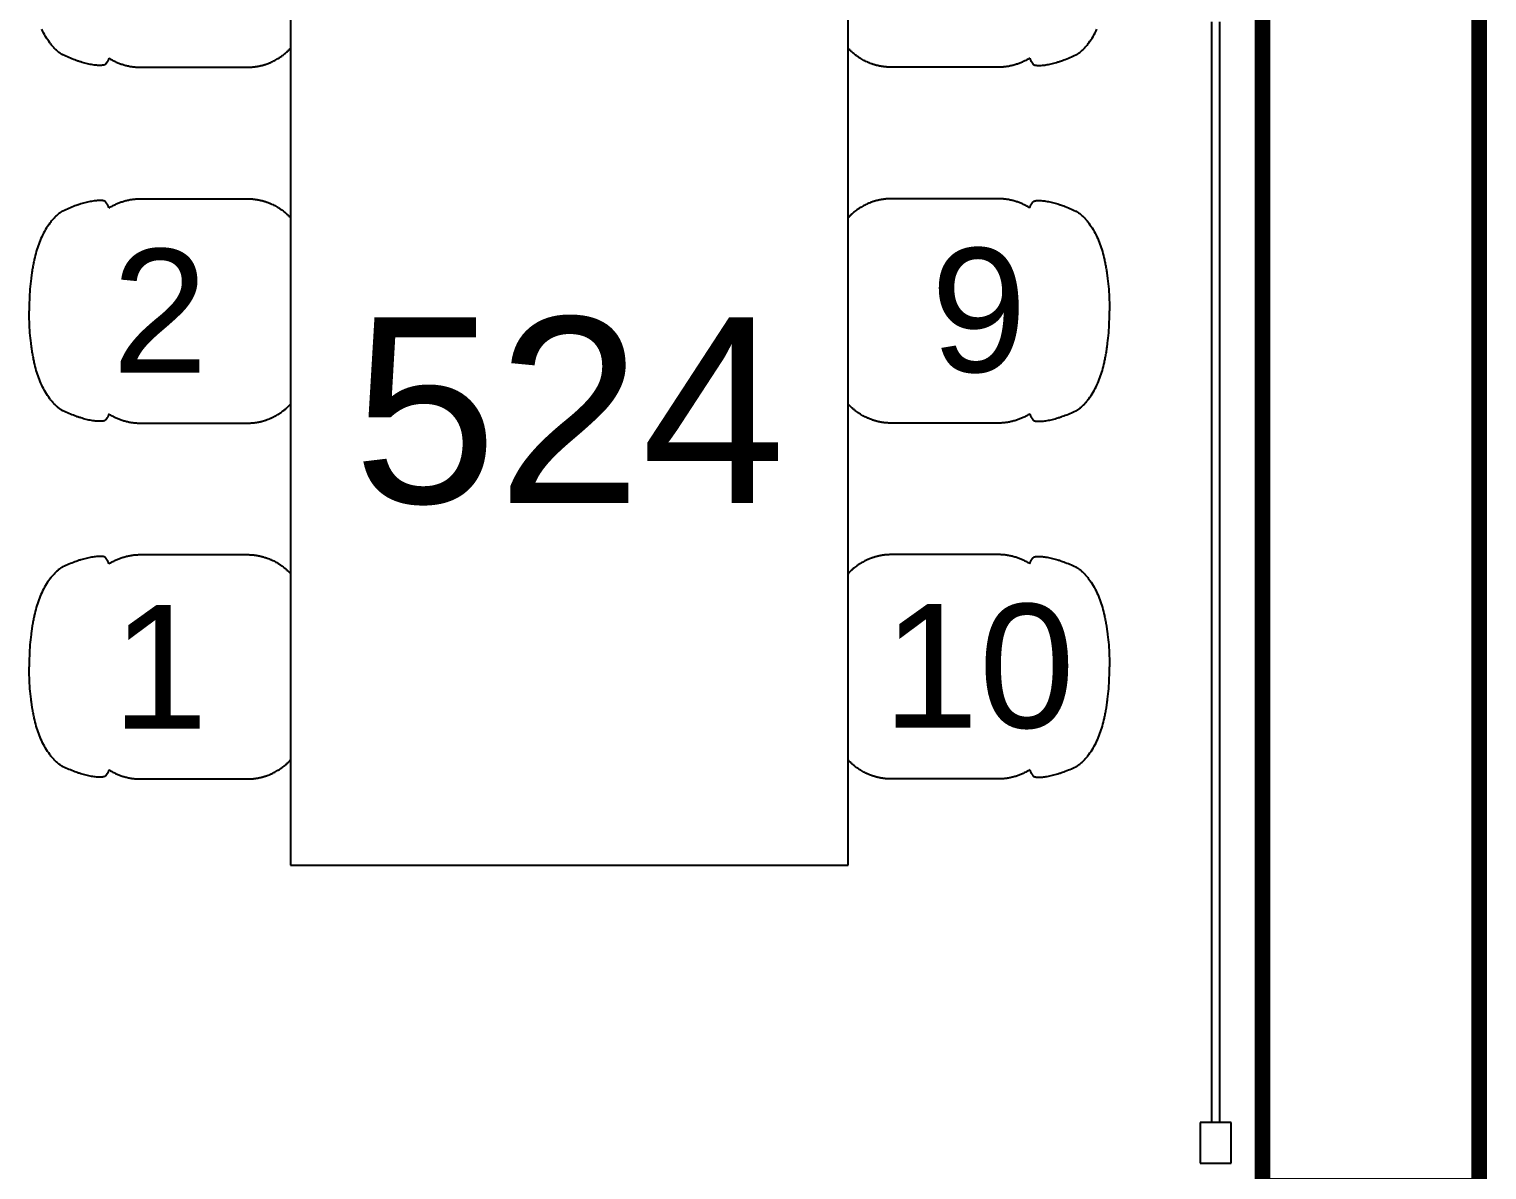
# Model space of a CAD drawing. Header units: inches. Extents: x -7053 to 899, y 8996 to 11069.
# Drawn here: x 297.7 to 391.9, y 10343.8 to 10417.5 of the extents above; entities that cross this region are included whole.
import ezdxf
from ezdxf.enums import TextEntityAlignment as Align

# ---------------------------------------------------------------- set-up
doc = ezdxf.new("R2010")
doc.units = ezdxf.units.IN
doc.header["$LTSCALE"] = 24
doc.header["$MEASUREMENT"] = 0
doc.layers.get('0').update_dxf_attribs({"linetype": 'CONTINUOUS'})
for name, color, linetype in [('20171023 KING ST - SIMPLIFIED FLOOR PLAN & SEATING$0$EXIST-EARLS GLAZING', 252, 'CONTINUOUS'), ('20171023 KING ST - SIMPLIFIED FLOOR PLAN & SEATING$0$EXIST-EARLS PATIO', 252, 'CONTINUOUS'), ('FLOOR PLAN', 252, 'CONTINUOUS')]:
    doc.layers.add(name, color=color, linetype=linetype)
doc.styles.add('BOLD_1_8', font='arial.ttf', dxfattribs={"height": 8})

# ---------------------------------------------------------------- blocks, each defined once
blk = doc.blocks.new('20171023 KING ST - SIMPLIFIED FLOOR PLAN & SEATING')
at = {"layer": '20171023 KING ST - SIMPLIFIED FLOOR PLAN & SEATING$0$EXIST-EARLS GLAZING', "linetype": 'Continuous'}
for p, q in [((374.094, 10346.822, -0.017), (374.094, 10417.975, -0.017)), ((374.594, 10346.822, -0.017), (374.594, 10417.975, -0.017)), ((373.344, 10346.822, -0.017), (373.344, 10344.197, -0.017)), ((375.344, 10346.822, -0.017), (373.344, 10346.822, -0.017)), ((375.344, 10344.197, -0.017), (375.344, 10346.822, -0.017)), ((373.344, 10344.197, -0.017), (375.344, 10344.197, -0.017))]:
    blk.add_line(p, q, dxfattribs=at)
at = {"layer": '20171023 KING ST - SIMPLIFIED FLOOR PLAN & SEATING$0$EXIST-EARLS PATIO', "linetype": 'Continuous', "const_width": 1, "elevation": -0.02}
blk.add_lwpolyline([(377.358, 10495.6), (391.358, 10495.6), (391.358, 10342.743), (377.358, 10342.743)], close=True, dxfattribs=at)
blk = doc.blocks.new('TABLE 15')
for p, q in [((-18.009, 117.645, -0.001), (-18.009, 0, -0.001)), ((18.009, 0, -0.001), (18.009, 117.645, -0.001)), ((-18.009, 0, -0.001), (18.009, 0, -0.001))]:
    blk.add_line(p, q)
for points, knots in [([(-32.945, 52.504), (-32.971, 52.523), (-33.024, 52.565), (-33.13, 52.657), (-33.264, 52.787), (-33.42, 52.96), (-33.624, 53.217), (-33.858, 53.571), (-34.017, 53.875), (-34.091, 54.034)], [0, 0, 0, 0, 2.359778, 4.869377, 10.191424, 15.845352, 21.732083, 33.881843, 46.544574, 46.544574, 46.544574, 46.544574]), ([(32.945, 52.504), (32.971, 52.523), (33.024, 52.565), (33.13, 52.657), (33.264, 52.787), (33.42, 52.96), (33.624, 53.217), (33.858, 53.571), (34.017, 53.875), (34.091, 54.034)], [0, 0, 0, 0, 2.359778, 4.869377, 10.191424, 15.845352, 21.732083, 33.881843, 46.544574, 46.544574, 46.544574, 46.544574]), ([(-29.755, 52.166), (-29.688, 52.124), (-29.55, 52.042), (-29.337, 51.933), (-29.119, 51.839), (-28.897, 51.758), (-28.668, 51.692), (-28.475, 51.648), (-28.319, 51.62), (-28.201, 51.603), (-28.082, 51.59), (-27.96, 51.58), (-27.856, 51.575), (-27.769, 51.573), (-27.699, 51.572), (-27.641, 51.572), (-27.586, 51.572), (-27.545, 51.572), (-27.501, 51.572), (-27.452, 51.572), (-25.402, 51.572), (-23.279, 51.572), (-21.13, 51.572), (-20.982, 51.572), (-20.901, 51.572), (-20.861, 51.572), (-20.823, 51.572), (-20.785, 51.572), (-20.729, 51.573), (-20.67, 51.575), (-20.617, 51.577), (-20.566, 51.58), (-20.502, 51.585), (-20.427, 51.592), (-20.351, 51.6), (-20.276, 51.61), (-20.201, 51.622), (-20.125, 51.635), (-20.05, 51.65), (-19.974, 51.666), (-19.897, 51.684), (-19.82, 51.704), (-19.744, 51.726), (-19.672, 51.748), (-19.599, 51.771), (-19.503, 51.805), (-19.407, 51.841), (-19.311, 51.882), (-19.215, 51.924), (-19.099, 51.98), (-18.962, 52.052), (-18.856, 52.114), (-18.767, 52.17), (-18.673, 52.231), (-18.564, 52.308), (-18.437, 52.405), (-18.315, 52.506), (-18.183, 52.627), (-18.082, 52.728), (-18.025, 52.789), (-18.009, 52.806)], [0, 0, 0, 0, 5.72563, 11.638342, 17.260894, 22.922401, 28.742922, 34.444488, 37.302031, 40.199141, 43.070322, 45.950302, 49.053334, 50.597395, 52.213287, 54.148835, 54.810842, 56.198377, 57.082182, 57.982873, 59.768639, 205.405174, 211.614238, 215.240558, 216.120377, 217.503019, 218.1197, 218.87376, 220.264619, 222.138923, 223.116007, 224.149054, 225.8389, 227.741458, 229.580904, 231.399916, 233.225706, 235.045462, 237.020929, 238.716762, 240.672175, 242.738864, 244.454546, 246.394975, 248.208372, 250.027817, 253.72258, 255.653916, 257.54021, 261.279137, 264.972737, 268.750306, 270.18791, 272.540295, 276.909178, 279.829807, 284.10991, 288.387997, 292.747109, 294.447197, 294.447197, 294.447197, 294.447197]), ([(29.755, 52.166), (29.688, 52.124), (29.55, 52.042), (29.337, 51.933), (29.119, 51.839), (28.897, 51.758), (28.668, 51.692), (28.475, 51.648), (28.319, 51.62), (28.201, 51.603), (28.082, 51.59), (27.96, 51.58), (27.856, 51.575), (27.769, 51.573), (27.699, 51.572), (27.641, 51.572), (27.586, 51.572), (27.545, 51.572), (27.501, 51.572), (27.452, 51.572), (25.402, 51.572), (23.279, 51.572), (21.13, 51.572), (20.982, 51.572), (20.901, 51.572), (20.861, 51.572), (20.823, 51.572), (20.785, 51.572), (20.729, 51.573), (20.67, 51.575), (20.617, 51.577), (20.566, 51.58), (20.502, 51.585), (20.427, 51.592), (20.351, 51.6), (20.276, 51.61), (20.201, 51.622), (20.125, 51.635), (20.05, 51.65), (19.974, 51.666), (19.897, 51.684), (19.82, 51.704), (19.744, 51.726), (19.672, 51.748), (19.599, 51.771), (19.503, 51.805), (19.407, 51.841), (19.311, 51.882), (19.215, 51.924), (19.099, 51.98), (18.962, 52.052), (18.856, 52.114), (18.767, 52.17), (18.673, 52.231), (18.564, 52.308), (18.437, 52.405), (18.315, 52.506), (18.183, 52.627), (18.082, 52.728), (18.025, 52.789), (18.009, 52.806)], [0, 0, 0, 0, 5.72563, 11.638342, 17.260894, 22.922401, 28.742922, 34.444488, 37.302031, 40.199141, 43.070322, 45.950302, 49.053334, 50.597395, 52.213287, 54.148835, 54.810842, 56.198377, 57.082182, 57.982873, 59.768639, 205.405174, 211.614238, 215.240558, 216.120377, 217.503019, 218.1197, 218.87376, 220.264619, 222.138923, 223.116007, 224.149054, 225.8389, 227.741458, 229.580904, 231.399916, 233.225706, 235.045462, 237.020929, 238.716762, 240.672175, 242.738864, 244.454546, 246.394975, 248.208372, 250.027817, 253.72258, 255.653916, 257.54021, 261.279137, 264.972737, 268.750306, 270.18791, 272.540295, 276.909178, 279.829807, 284.10991, 288.387997, 292.747109, 294.447191, 294.447191, 294.447191, 294.447191]), ([(-32.797, 52.405), (-32.803, 52.409), (-32.815, 52.415), (-32.839, 52.43), (-32.883, 52.459), (-32.92, 52.485), (-32.945, 52.504)], [0, 0, 0, 0, 0.487428, 0.991917, 2.054704, 4.283476, 4.283476, 4.283476, 4.283476]), ([(-30.068, 51.712), (-30.103, 51.705), (-30.178, 51.694), (-30.297, 51.687), (-30.427, 51.688), (-30.567, 51.697), (-30.718, 51.714), (-30.878, 51.739), (-31.045, 51.772), (-31.217, 51.811), (-31.394, 51.858), (-31.574, 51.911), (-31.71, 51.956), (-31.836, 51.999), (-32.165, 52.117), (-32.471, 52.246), (-32.725, 52.367)], [0, 0, 0, 0, 2.593621, 5.482058, 8.577723, 12.001054, 15.662205, 19.556252, 23.671802, 27.994039, 32.368812, 36.906904, 41.514708, 42.773481, 46.505736, 66.812405, 66.812405, 66.812405, 66.812405]), ([(30.068, 51.712), (30.103, 51.705), (30.178, 51.694), (30.297, 51.687), (30.427, 51.688), (30.567, 51.697), (30.718, 51.714), (30.878, 51.739), (31.045, 51.772), (31.217, 51.811), (31.394, 51.858), (31.574, 51.911), (31.71, 51.956), (31.836, 51.999), (32.165, 52.117), (32.471, 52.246), (32.725, 52.367)], [0, 0, 0, 0, 2.593621, 5.482058, 8.577723, 12.001054, 15.662205, 19.556252, 23.671802, 27.994039, 32.368812, 36.906904, 41.514708, 42.773481, 46.505736, 66.812405, 66.812405, 66.812405, 66.812405]), ([(32.797, 52.405), (32.803, 52.409), (32.815, 52.415), (32.839, 52.43), (32.883, 52.459), (32.92, 52.485), (32.945, 52.504)], [0, 0, 0, 0, 0.487428, 0.991917, 2.054704, 4.283476, 4.283476, 4.283476, 4.283476]), ([(-29.977, 51.758), (-29.979, 51.756), (-29.984, 51.752), (-29.993, 51.744), (-30.011, 51.732), (-30.028, 51.724), (-30.068, 51.712)], [0, 0, 0, 0, 0.219458, 0.438108, 0.881749, 1.776838, 1.776838, 1.776838, 1.776838]), ([(29.977, 51.758), (29.979, 51.756), (29.984, 51.752), (29.993, 51.744), (30.011, 51.732), (30.028, 51.724), (30.068, 51.712)], [0, 0, 0, 0, 0.219458, 0.438108, 0.881749, 1.776838, 1.776838, 1.776838, 1.776838]), ([(-30.068, 42.933), (-30.103, 42.94), (-30.178, 42.951), (-30.297, 42.958), (-30.427, 42.957), (-30.567, 42.948), (-30.718, 42.93), (-30.878, 42.906), (-31.045, 42.873), (-31.217, 42.833), (-31.394, 42.787), (-31.574, 42.734), (-31.71, 42.689), (-31.836, 42.646), (-32.165, 42.528), (-32.471, 42.399), (-32.725, 42.278)], [0, 0, 0, 0, 2.593621, 5.482058, 8.577723, 12.001054, 15.662205, 19.556252, 23.671802, 27.994039, 32.368812, 36.906904, 41.514708, 42.773481, 46.505736, 66.812405, 66.812405, 66.812405, 66.812405]), ([(-29.977, 42.887), (-29.979, 42.889), (-29.984, 42.893), (-29.993, 42.901), (-30.011, 42.913), (-30.028, 42.921), (-30.068, 42.933)], [0, 0, 0, 0, 0.219458, 0.438108, 0.881749, 1.776838, 1.776838, 1.776838, 1.776838]), ([(-29.755, 42.478), (-29.688, 42.521), (-29.55, 42.603), (-29.337, 42.711), (-29.119, 42.806), (-28.897, 42.886), (-28.668, 42.953), (-28.475, 42.997), (-28.319, 43.025), (-28.201, 43.042), (-28.082, 43.055), (-27.96, 43.065), (-27.856, 43.07), (-27.769, 43.072), (-27.699, 43.073), (-27.641, 43.072), (-27.586, 43.072), (-27.545, 43.072), (-27.501, 43.072), (-27.452, 43.072), (-25.402, 43.072), (-23.279, 43.072), (-21.13, 43.072), (-20.982, 43.072), (-20.901, 43.072), (-20.861, 43.073), (-20.823, 43.072), (-20.785, 43.072), (-20.729, 43.072), (-20.67, 43.07), (-20.617, 43.067), (-20.566, 43.065), (-20.502, 43.06), (-20.427, 43.053), (-20.351, 43.044), (-20.276, 43.034), (-20.201, 43.023), (-20.125, 43.01), (-20.05, 42.995), (-19.974, 42.979), (-19.897, 42.96), (-19.82, 42.941), (-19.744, 42.919), (-19.672, 42.897), (-19.599, 42.873), (-19.503, 42.84), (-19.407, 42.803), (-19.311, 42.763), (-19.215, 42.721), (-19.099, 42.665), (-18.962, 42.593), (-18.856, 42.531), (-18.767, 42.475), (-18.673, 42.414), (-18.564, 42.337), (-18.437, 42.24), (-18.315, 42.138), (-18.183, 42.018), (-18.082, 41.917), (-18.025, 41.856), (-18.009, 41.838)], [0, 0, 0, 0, 5.72563, 11.638342, 17.260894, 22.922401, 28.742922, 34.444488, 37.302031, 40.199141, 43.070322, 45.950302, 49.053334, 50.597395, 52.213287, 54.148835, 54.810842, 56.198377, 57.082182, 57.982873, 59.768639, 205.405174, 211.614238, 215.240558, 216.120377, 217.503019, 218.1197, 218.87376, 220.264619, 222.138923, 223.116007, 224.149054, 225.8389, 227.741458, 229.580904, 231.399916, 233.225706, 235.045462, 237.020929, 238.716762, 240.672175, 242.738864, 244.454546, 246.394975, 248.208372, 250.027817, 253.72258, 255.653916, 257.54021, 261.279137, 264.972737, 268.750306, 270.18791, 272.540295, 276.909178, 279.829807, 284.10991, 288.387997, 292.747109, 294.447191, 294.447191, 294.447191, 294.447191]), ([(29.755, 42.478), (29.688, 42.521), (29.55, 42.603), (29.337, 42.711), (29.119, 42.806), (28.897, 42.886), (28.668, 42.953), (28.475, 42.997), (28.319, 43.025), (28.201, 43.042), (28.082, 43.055), (27.96, 43.065), (27.856, 43.07), (27.769, 43.072), (27.699, 43.073), (27.641, 43.072), (27.586, 43.072), (27.545, 43.072), (27.501, 43.072), (27.452, 43.072), (25.402, 43.072), (23.279, 43.072), (21.13, 43.072), (20.982, 43.072), (20.901, 43.072), (20.861, 43.073), (20.823, 43.072), (20.785, 43.072), (20.729, 43.072), (20.67, 43.07), (20.617, 43.067), (20.566, 43.065), (20.502, 43.06), (20.427, 43.053), (20.351, 43.044), (20.276, 43.034), (20.201, 43.023), (20.125, 43.01), (20.05, 42.995), (19.974, 42.979), (19.897, 42.96), (19.82, 42.941), (19.744, 42.919), (19.672, 42.897), (19.599, 42.873), (19.503, 42.84), (19.407, 42.803), (19.311, 42.763), (19.215, 42.721), (19.099, 42.665), (18.962, 42.593), (18.856, 42.531), (18.767, 42.475), (18.673, 42.414), (18.564, 42.337), (18.437, 42.24), (18.315, 42.138), (18.183, 42.018), (18.082, 41.917), (18.025, 41.856), (18.009, 41.838)], [0, 0, 0, 0, 5.72563, 11.638342, 17.260894, 22.922401, 28.742922, 34.444488, 37.302031, 40.199141, 43.070322, 45.950302, 49.053334, 50.597395, 52.213287, 54.148835, 54.810842, 56.198377, 57.082182, 57.982873, 59.768639, 205.405174, 211.614238, 215.240558, 216.120377, 217.503019, 218.1197, 218.87376, 220.264619, 222.138923, 223.116007, 224.149054, 225.8389, 227.741458, 229.580904, 231.399916, 233.225706, 235.045462, 237.020929, 238.716762, 240.672175, 242.738864, 244.454546, 246.394975, 248.208372, 250.027817, 253.72258, 255.653916, 257.54021, 261.279137, 264.972737, 268.750306, 270.18791, 272.540295, 276.909178, 279.829807, 284.10991, 288.387997, 292.747109, 294.447197, 294.447197, 294.447197, 294.447197]), ([(29.977, 42.887), (29.979, 42.889), (29.984, 42.893), (29.993, 42.901), (30.011, 42.913), (30.028, 42.921), (30.068, 42.933)], [0, 0, 0, 0, 0.219458, 0.438108, 0.881749, 1.776838, 1.776838, 1.776838, 1.776838]), ([(30.068, 42.933), (30.103, 42.94), (30.178, 42.951), (30.297, 42.958), (30.427, 42.957), (30.567, 42.948), (30.718, 42.93), (30.878, 42.906), (31.045, 42.873), (31.217, 42.833), (31.394, 42.787), (31.574, 42.734), (31.71, 42.689), (31.836, 42.646), (32.165, 42.528), (32.471, 42.399), (32.725, 42.278)], [0, 0, 0, 0, 2.593621, 5.482058, 8.577723, 12.001054, 15.662205, 19.556252, 23.671802, 27.994039, 32.368812, 36.906904, 41.514708, 42.773481, 46.505736, 66.812405, 66.812405, 66.812405, 66.812405]), ([(-32.945, 42.141), (-32.971, 42.121), (-33.024, 42.08), (-33.13, 41.988), (-33.264, 41.858), (-33.42, 41.685), (-33.624, 41.428), (-33.858, 41.074), (-34.017, 40.769), (-34.091, 40.611)], [0, 0, 0, 0, 2.359778, 4.869377, 10.191424, 15.845352, 21.732083, 33.881843, 46.544574, 46.544574, 46.544574, 46.544574]), ([(-32.797, 42.24), (-32.803, 42.236), (-32.815, 42.229), (-32.839, 42.214), (-32.883, 42.186), (-32.92, 42.159), (-32.945, 42.141)], [0, 0, 0, 0, 0.487428, 0.991917, 2.054704, 4.283476, 4.283476, 4.283476, 4.283476]), ([(32.797, 42.24), (32.803, 42.236), (32.815, 42.229), (32.839, 42.214), (32.883, 42.186), (32.92, 42.159), (32.945, 42.141)], [0, 0, 0, 0, 0.487428, 0.991917, 2.054704, 4.283476, 4.283476, 4.283476, 4.283476]), ([(32.945, 42.141), (32.971, 42.121), (33.024, 42.08), (33.13, 41.988), (33.264, 41.858), (33.42, 41.685), (33.624, 41.428), (33.858, 41.074), (34.017, 40.769), (34.091, 40.611)], [0, 0, 0, 0, 2.359778, 4.869377, 10.191424, 15.845352, 21.732083, 33.881843, 46.544574, 46.544574, 46.544574, 46.544574]), ([(-34.091, 40.61), (-34.161, 40.456), (-34.29, 40.144), (-34.451, 39.655), (-34.559, 39.226), (-34.635, 38.857), (-34.691, 38.554), (-34.74, 38.237), (-34.799, 37.796), (-34.856, 37.23), (-34.896, 36.533), (-34.905, 36.061), (-34.905, 35.822)], [0, 0, 0, 0, 12.267602, 24.417309, 37.247949, 44.247945, 51.636574, 59.5443, 67.46083, 83.821821, 100.712162, 117.971932, 117.971932, 117.971932, 117.971932]), ([(-34.091, 40.61), (-34.091, 40.61), (-34.092, 40.609), (-34.091, 40.607), (-34.09, 40.605)], [5.5469019, 5.5469019, 5.5469019, 5.5469019, 5.6323646, 6.2805064, 6.2805064, 6.2805064, 6.2805064]), ([(34.091, 40.61), (34.091, 40.61), (34.092, 40.609), (34.091, 40.607), (34.09, 40.605)], [5.5469019, 5.5469019, 5.5469019, 5.5469019, 5.6323646, 6.2805064, 6.2805064, 6.2805064, 6.2805064]), ([(34.091, 40.61), (34.161, 40.456), (34.29, 40.144), (34.451, 39.655), (34.559, 39.226), (34.635, 38.857), (34.691, 38.554), (34.74, 38.237), (34.799, 37.796), (34.856, 37.23), (34.896, 36.533), (34.905, 36.061), (34.905, 35.822)], [0, 0, 0, 0, 12.267602, 24.417309, 37.247949, 44.247945, 51.636574, 59.5443, 67.46083, 83.821821, 100.712162, 117.971932, 117.971932, 117.971932, 117.971932]), ([(-34.091, 31.034), (-34.161, 31.189), (-34.29, 31.501), (-34.451, 31.99), (-34.559, 32.419), (-34.635, 32.787), (-34.691, 33.091), (-34.74, 33.408), (-34.799, 33.849), (-34.856, 34.415), (-34.896, 35.112), (-34.905, 35.584), (-34.905, 35.822)], [0, 0, 0, 0, 12.267602, 24.417309, 37.247949, 44.247945, 51.636574, 59.5443, 67.46083, 83.821821, 100.712162, 117.971932, 117.971932, 117.971932, 117.971932]), ([(34.091, 31.034), (34.161, 31.189), (34.29, 31.501), (34.451, 31.99), (34.559, 32.419), (34.635, 32.787), (34.691, 33.091), (34.74, 33.408), (34.799, 33.849), (34.856, 34.415), (34.896, 35.112), (34.905, 35.584), (34.905, 35.822)], [0, 0, 0, 0, 12.267602, 24.417309, 37.247949, 44.247945, 51.636574, 59.5443, 67.46083, 83.821821, 100.712162, 117.971932, 117.971932, 117.971932, 117.971932]), ([(-34.091, 31.034), (-34.091, 31.035), (-34.092, 31.036), (-34.091, 31.038), (-34.09, 31.039)], [5.5469019, 5.5469019, 5.5469019, 5.5469019, 5.6323646, 6.2805064, 6.2805064, 6.2805064, 6.2805064]), ([(-32.945, 29.504), (-32.971, 29.523), (-33.024, 29.565), (-33.13, 29.657), (-33.264, 29.787), (-33.42, 29.96), (-33.624, 30.217), (-33.858, 30.571), (-34.017, 30.875), (-34.091, 31.034)], [0, 0, 0, 0, 2.359778, 4.869377, 10.191424, 15.845352, 21.732083, 33.881843, 46.544574, 46.544574, 46.544574, 46.544574]), ([(32.945, 29.504), (32.971, 29.523), (33.024, 29.565), (33.13, 29.657), (33.264, 29.787), (33.42, 29.96), (33.624, 30.217), (33.858, 30.571), (34.017, 30.875), (34.091, 31.034)], [0, 0, 0, 0, 2.359778, 4.869377, 10.191424, 15.845352, 21.732083, 33.881843, 46.544574, 46.544574, 46.544574, 46.544574]), ([(34.091, 31.034), (34.091, 31.035), (34.092, 31.036), (34.091, 31.038), (34.09, 31.039)], [5.5469019, 5.5469019, 5.5469019, 5.5469019, 5.6323646, 6.2805064, 6.2805064, 6.2805064, 6.2805064]), ([(-32.797, 29.405), (-32.803, 29.409), (-32.815, 29.415), (-32.839, 29.43), (-32.883, 29.459), (-32.92, 29.485), (-32.945, 29.504)], [0, 0, 0, 0, 0.487428, 0.991917, 2.054704, 4.283476, 4.283476, 4.283476, 4.283476]), ([(-30.068, 28.712), (-30.103, 28.705), (-30.178, 28.694), (-30.297, 28.687), (-30.427, 28.688), (-30.567, 28.697), (-30.718, 28.714), (-30.878, 28.739), (-31.045, 28.772), (-31.217, 28.811), (-31.394, 28.858), (-31.574, 28.911), (-31.71, 28.956), (-31.836, 28.999), (-32.165, 29.117), (-32.471, 29.246), (-32.725, 29.367)], [0, 0, 0, 0, 2.593621, 5.482058, 8.577723, 12.001054, 15.662205, 19.556252, 23.671802, 27.994039, 32.368812, 36.906904, 41.514708, 42.773481, 46.505736, 66.812405, 66.812405, 66.812405, 66.812405]), ([(-29.755, 29.166), (-29.688, 29.124), (-29.55, 29.042), (-29.337, 28.933), (-29.119, 28.839), (-28.897, 28.758), (-28.668, 28.692), (-28.475, 28.648), (-28.319, 28.62), (-28.201, 28.603), (-28.082, 28.59), (-27.96, 28.58), (-27.856, 28.575), (-27.769, 28.573), (-27.699, 28.572), (-27.641, 28.572), (-27.586, 28.572), (-27.545, 28.572), (-27.501, 28.572), (-27.452, 28.572), (-25.402, 28.572), (-23.279, 28.572), (-21.13, 28.572), (-20.982, 28.572), (-20.901, 28.572), (-20.861, 28.572), (-20.823, 28.572), (-20.785, 28.572), (-20.729, 28.573), (-20.67, 28.575), (-20.617, 28.577), (-20.566, 28.58), (-20.502, 28.585), (-20.427, 28.592), (-20.351, 28.6), (-20.276, 28.61), (-20.201, 28.622), (-20.125, 28.635), (-20.05, 28.65), (-19.974, 28.666), (-19.897, 28.684), (-19.82, 28.704), (-19.744, 28.726), (-19.672, 28.748), (-19.599, 28.771), (-19.503, 28.805), (-19.407, 28.841), (-19.311, 28.882), (-19.215, 28.924), (-19.099, 28.98), (-18.962, 29.052), (-18.856, 29.114), (-18.767, 29.17), (-18.673, 29.231), (-18.564, 29.308), (-18.437, 29.405), (-18.315, 29.506), (-18.183, 29.627), (-18.082, 29.728), (-18.025, 29.789), (-18.009, 29.806)], [0, 0, 0, 0, 5.72563, 11.638342, 17.260894, 22.922401, 28.742922, 34.444488, 37.302031, 40.199141, 43.070322, 45.950302, 49.053334, 50.597395, 52.213287, 54.148835, 54.810842, 56.198377, 57.082182, 57.982873, 59.768639, 205.405174, 211.614238, 215.240558, 216.120377, 217.503019, 218.1197, 218.87376, 220.264619, 222.138923, 223.116007, 224.149054, 225.8389, 227.741458, 229.580904, 231.399916, 233.225706, 235.045462, 237.020929, 238.716762, 240.672175, 242.738864, 244.454546, 246.394975, 248.208372, 250.027817, 253.72258, 255.653916, 257.54021, 261.279137, 264.972737, 268.750306, 270.18791, 272.540295, 276.909178, 279.829807, 284.10991, 288.387997, 292.747109, 294.447197, 294.447197, 294.447197, 294.447197]), ([(29.755, 29.166), (29.688, 29.124), (29.55, 29.042), (29.337, 28.933), (29.119, 28.839), (28.897, 28.758), (28.668, 28.692), (28.475, 28.648), (28.319, 28.62), (28.201, 28.603), (28.082, 28.59), (27.96, 28.58), (27.856, 28.575), (27.769, 28.573), (27.699, 28.572), (27.641, 28.572), (27.586, 28.572), (27.545, 28.572), (27.501, 28.572), (27.452, 28.572), (25.402, 28.572), (23.279, 28.572), (21.13, 28.572), (20.982, 28.572), (20.901, 28.572), (20.861, 28.572), (20.823, 28.572), (20.785, 28.572), (20.729, 28.573), (20.67, 28.575), (20.617, 28.577), (20.566, 28.58), (20.502, 28.585), (20.427, 28.592), (20.351, 28.6), (20.276, 28.61), (20.201, 28.622), (20.125, 28.635), (20.05, 28.65), (19.974, 28.666), (19.897, 28.684), (19.82, 28.704), (19.744, 28.726), (19.672, 28.748), (19.599, 28.771), (19.503, 28.805), (19.407, 28.841), (19.311, 28.882), (19.215, 28.924), (19.099, 28.98), (18.962, 29.052), (18.856, 29.114), (18.767, 29.17), (18.673, 29.231), (18.564, 29.308), (18.437, 29.405), (18.315, 29.506), (18.183, 29.627), (18.082, 29.728), (18.025, 29.789), (18.009, 29.806)], [0, 0, 0, 0, 5.72563, 11.638342, 17.260894, 22.922401, 28.742922, 34.444488, 37.302031, 40.199141, 43.070322, 45.950302, 49.053334, 50.597395, 52.213287, 54.148835, 54.810842, 56.198377, 57.082182, 57.982873, 59.768639, 205.405174, 211.614238, 215.240558, 216.120377, 217.503019, 218.1197, 218.87376, 220.264619, 222.138923, 223.116007, 224.149054, 225.8389, 227.741458, 229.580904, 231.399916, 233.225706, 235.045462, 237.020929, 238.716762, 240.672175, 242.738864, 244.454546, 246.394975, 248.208372, 250.027817, 253.72258, 255.653916, 257.54021, 261.279137, 264.972737, 268.750306, 270.18791, 272.540295, 276.909178, 279.829807, 284.10991, 288.387997, 292.747109, 294.447191, 294.447191, 294.447191, 294.447191]), ([(30.068, 28.712), (30.103, 28.705), (30.178, 28.694), (30.297, 28.687), (30.427, 28.688), (30.567, 28.697), (30.718, 28.714), (30.878, 28.739), (31.045, 28.772), (31.217, 28.811), (31.394, 28.858), (31.574, 28.911), (31.71, 28.956), (31.836, 28.999), (32.165, 29.117), (32.471, 29.246), (32.725, 29.367)], [0, 0, 0, 0, 2.593621, 5.482058, 8.577723, 12.001054, 15.662205, 19.556252, 23.671802, 27.994039, 32.368812, 36.906904, 41.514708, 42.773481, 46.505736, 66.812405, 66.812405, 66.812405, 66.812405]), ([(32.797, 29.405), (32.803, 29.409), (32.815, 29.415), (32.839, 29.43), (32.883, 29.459), (32.92, 29.485), (32.945, 29.504)], [0, 0, 0, 0, 0.487428, 0.991917, 2.054704, 4.283476, 4.283476, 4.283476, 4.283476]), ([(-29.977, 28.758), (-29.979, 28.756), (-29.984, 28.752), (-29.993, 28.744), (-30.011, 28.732), (-30.028, 28.724), (-30.068, 28.712)], [0, 0, 0, 0, 0.219458, 0.438108, 0.881749, 1.776838, 1.776838, 1.776838, 1.776838]), ([(29.977, 28.758), (29.979, 28.756), (29.984, 28.752), (29.993, 28.744), (30.011, 28.732), (30.028, 28.724), (30.068, 28.712)], [0, 0, 0, 0, 0.219458, 0.438108, 0.881749, 1.776838, 1.776838, 1.776838, 1.776838]), ([(-30.068, 19.933), (-30.103, 19.94), (-30.178, 19.951), (-30.297, 19.958), (-30.427, 19.957), (-30.567, 19.948), (-30.718, 19.93), (-30.878, 19.906), (-31.045, 19.873), (-31.217, 19.833), (-31.394, 19.787), (-31.574, 19.734), (-31.71, 19.689), (-31.836, 19.646), (-32.165, 19.528), (-32.471, 19.399), (-32.725, 19.278)], [0, 0, 0, 0, 2.593621, 5.482058, 8.577723, 12.001054, 15.662205, 19.556252, 23.671802, 27.994039, 32.368812, 36.906904, 41.514708, 42.773481, 46.505736, 66.812405, 66.812405, 66.812405, 66.812405]), ([(-29.977, 19.887), (-29.979, 19.889), (-29.984, 19.893), (-29.993, 19.901), (-30.011, 19.913), (-30.028, 19.921), (-30.068, 19.933)], [0, 0, 0, 0, 0.219458, 0.438108, 0.881749, 1.776838, 1.776838, 1.776838, 1.776838]), ([(-29.755, 19.478), (-29.688, 19.521), (-29.55, 19.603), (-29.337, 19.711), (-29.119, 19.806), (-28.897, 19.886), (-28.668, 19.953), (-28.475, 19.997), (-28.319, 20.025), (-28.201, 20.042), (-28.082, 20.055), (-27.96, 20.065), (-27.856, 20.07), (-27.769, 20.072), (-27.699, 20.073), (-27.641, 20.072), (-27.586, 20.072), (-27.545, 20.072), (-27.501, 20.072), (-27.452, 20.072), (-25.402, 20.072), (-23.279, 20.072), (-21.13, 20.072), (-20.982, 20.072), (-20.901, 20.072), (-20.861, 20.073), (-20.823, 20.072), (-20.785, 20.072), (-20.729, 20.072), (-20.67, 20.07), (-20.617, 20.067), (-20.566, 20.065), (-20.502, 20.06), (-20.427, 20.053), (-20.351, 20.044), (-20.276, 20.034), (-20.201, 20.023), (-20.125, 20.01), (-20.05, 19.995), (-19.974, 19.979), (-19.897, 19.96), (-19.82, 19.941), (-19.744, 19.919), (-19.672, 19.897), (-19.599, 19.873), (-19.503, 19.84), (-19.407, 19.803), (-19.311, 19.763), (-19.215, 19.721), (-19.099, 19.665), (-18.962, 19.593), (-18.856, 19.531), (-18.767, 19.475), (-18.673, 19.414), (-18.564, 19.337), (-18.437, 19.24), (-18.315, 19.138), (-18.183, 19.018), (-18.082, 18.917), (-18.025, 18.856), (-18.009, 18.838)], [0, 0, 0, 0, 5.72563, 11.638342, 17.260894, 22.922401, 28.742922, 34.444488, 37.302031, 40.199141, 43.070322, 45.950302, 49.053334, 50.597395, 52.213287, 54.148835, 54.810842, 56.198377, 57.082182, 57.982873, 59.768639, 205.405174, 211.614238, 215.240558, 216.120377, 217.503019, 218.1197, 218.87376, 220.264619, 222.138923, 223.116007, 224.149054, 225.8389, 227.741458, 229.580904, 231.399916, 233.225706, 235.045462, 237.020929, 238.716762, 240.672175, 242.738864, 244.454546, 246.394975, 248.208372, 250.027817, 253.72258, 255.653916, 257.54021, 261.279137, 264.972737, 268.750306, 270.18791, 272.540295, 276.909178, 279.829807, 284.10991, 288.387997, 292.747109, 294.447191, 294.447191, 294.447191, 294.447191]), ([(29.755, 19.478), (29.688, 19.521), (29.55, 19.603), (29.337, 19.711), (29.119, 19.806), (28.897, 19.886), (28.668, 19.953), (28.475, 19.997), (28.319, 20.025), (28.201, 20.042), (28.082, 20.055), (27.96, 20.065), (27.856, 20.07), (27.769, 20.072), (27.699, 20.073), (27.641, 20.072), (27.586, 20.072), (27.545, 20.072), (27.501, 20.072), (27.452, 20.072), (25.402, 20.072), (23.279, 20.072), (21.13, 20.072), (20.982, 20.072), (20.901, 20.072), (20.861, 20.073), (20.823, 20.072), (20.785, 20.072), (20.729, 20.072), (20.67, 20.07), (20.617, 20.067), (20.566, 20.065), (20.502, 20.06), (20.427, 20.053), (20.351, 20.044), (20.276, 20.034), (20.201, 20.023), (20.125, 20.01), (20.05, 19.995), (19.974, 19.979), (19.897, 19.96), (19.82, 19.941), (19.744, 19.919), (19.672, 19.897), (19.599, 19.873), (19.503, 19.84), (19.407, 19.803), (19.311, 19.763), (19.215, 19.721), (19.099, 19.665), (18.962, 19.593), (18.856, 19.531), (18.767, 19.475), (18.673, 19.414), (18.564, 19.337), (18.437, 19.24), (18.315, 19.138), (18.183, 19.018), (18.082, 18.917), (18.025, 18.856), (18.009, 18.838)], [0, 0, 0, 0, 5.72563, 11.638342, 17.260894, 22.922401, 28.742922, 34.444488, 37.302031, 40.199141, 43.070322, 45.950302, 49.053334, 50.597395, 52.213287, 54.148835, 54.810842, 56.198377, 57.082182, 57.982873, 59.768639, 205.405174, 211.614238, 215.240558, 216.120377, 217.503019, 218.1197, 218.87376, 220.264619, 222.138923, 223.116007, 224.149054, 225.8389, 227.741458, 229.580904, 231.399916, 233.225706, 235.045462, 237.020929, 238.716762, 240.672175, 242.738864, 244.454546, 246.394975, 248.208372, 250.027817, 253.72258, 255.653916, 257.54021, 261.279137, 264.972737, 268.750306, 270.18791, 272.540295, 276.909178, 279.829807, 284.10991, 288.387997, 292.747109, 294.447197, 294.447197, 294.447197, 294.447197]), ([(29.977, 19.887), (29.979, 19.889), (29.984, 19.893), (29.993, 19.901), (30.011, 19.913), (30.028, 19.921), (30.068, 19.933)], [0, 0, 0, 0, 0.219458, 0.438108, 0.881749, 1.776838, 1.776838, 1.776838, 1.776838]), ([(30.068, 19.933), (30.103, 19.94), (30.178, 19.951), (30.297, 19.958), (30.427, 19.957), (30.567, 19.948), (30.718, 19.93), (30.878, 19.906), (31.045, 19.873), (31.217, 19.833), (31.394, 19.787), (31.574, 19.734), (31.71, 19.689), (31.836, 19.646), (32.165, 19.528), (32.471, 19.399), (32.725, 19.278)], [0, 0, 0, 0, 2.593621, 5.482058, 8.577723, 12.001054, 15.662205, 19.556252, 23.671802, 27.994039, 32.368812, 36.906904, 41.514708, 42.773481, 46.505736, 66.812405, 66.812405, 66.812405, 66.812405]), ([(-32.945, 19.141), (-32.971, 19.121), (-33.024, 19.08), (-33.13, 18.988), (-33.264, 18.858), (-33.42, 18.685), (-33.624, 18.428), (-33.858, 18.074), (-34.017, 17.769), (-34.091, 17.611)], [0, 0, 0, 0, 2.359778, 4.869377, 10.191424, 15.845352, 21.732083, 33.881843, 46.544574, 46.544574, 46.544574, 46.544574]), ([(-32.797, 19.24), (-32.803, 19.236), (-32.815, 19.229), (-32.839, 19.214), (-32.883, 19.186), (-32.92, 19.159), (-32.945, 19.141)], [0, 0, 0, 0, 0.487428, 0.991917, 2.054704, 4.283476, 4.283476, 4.283476, 4.283476]), ([(32.797, 19.24), (32.803, 19.236), (32.815, 19.229), (32.839, 19.214), (32.883, 19.186), (32.92, 19.159), (32.945, 19.141)], [0, 0, 0, 0, 0.487428, 0.991917, 2.054704, 4.283476, 4.283476, 4.283476, 4.283476]), ([(32.945, 19.141), (32.971, 19.121), (33.024, 19.08), (33.13, 18.988), (33.264, 18.858), (33.42, 18.685), (33.624, 18.428), (33.858, 18.074), (34.017, 17.769), (34.091, 17.611)], [0, 0, 0, 0, 2.359778, 4.869377, 10.191424, 15.845352, 21.732083, 33.881843, 46.544574, 46.544574, 46.544574, 46.544574]), ([(-34.091, 17.61), (-34.161, 17.456), (-34.29, 17.144), (-34.451, 16.655), (-34.559, 16.226), (-34.635, 15.857), (-34.691, 15.554), (-34.74, 15.237), (-34.799, 14.796), (-34.856, 14.23), (-34.896, 13.533), (-34.905, 13.061), (-34.905, 12.822)], [0, 0, 0, 0, 12.267602, 24.417309, 37.247949, 44.247945, 51.636574, 59.5443, 67.46083, 83.821821, 100.712162, 117.971932, 117.971932, 117.971932, 117.971932]), ([(-34.091, 17.61), (-34.091, 17.61), (-34.092, 17.609), (-34.091, 17.607), (-34.09, 17.605)], [5.5469019, 5.5469019, 5.5469019, 5.5469019, 5.6323646, 6.2805064, 6.2805064, 6.2805064, 6.2805064]), ([(34.091, 17.61), (34.091, 17.61), (34.092, 17.609), (34.091, 17.607), (34.09, 17.605)], [5.5469019, 5.5469019, 5.5469019, 5.5469019, 5.6323646, 6.2805064, 6.2805064, 6.2805064, 6.2805064]), ([(34.091, 17.61), (34.161, 17.456), (34.29, 17.144), (34.451, 16.655), (34.559, 16.226), (34.635, 15.857), (34.691, 15.554), (34.74, 15.237), (34.799, 14.796), (34.856, 14.23), (34.896, 13.533), (34.905, 13.061), (34.905, 12.822)], [0, 0, 0, 0, 12.267602, 24.417309, 37.247949, 44.247945, 51.636574, 59.5443, 67.46083, 83.821821, 100.712162, 117.971932, 117.971932, 117.971932, 117.971932]), ([(-34.091, 8.034), (-34.161, 8.189), (-34.29, 8.501), (-34.451, 8.99), (-34.559, 9.419), (-34.635, 9.787), (-34.691, 10.091), (-34.74, 10.408), (-34.799, 10.849), (-34.856, 11.415), (-34.896, 12.112), (-34.905, 12.584), (-34.905, 12.822)], [0, 0, 0, 0, 12.267602, 24.417309, 37.247949, 44.247945, 51.636574, 59.5443, 67.46083, 83.821821, 100.712162, 117.971932, 117.971932, 117.971932, 117.971932]), ([(34.091, 8.034), (34.161, 8.189), (34.29, 8.501), (34.451, 8.99), (34.559, 9.419), (34.635, 9.787), (34.691, 10.091), (34.74, 10.408), (34.799, 10.849), (34.856, 11.415), (34.896, 12.112), (34.905, 12.584), (34.905, 12.822)], [0, 0, 0, 0, 12.267602, 24.417309, 37.247949, 44.247945, 51.636574, 59.5443, 67.46083, 83.821821, 100.712162, 117.971932, 117.971932, 117.971932, 117.971932]), ([(-34.091, 8.034), (-34.091, 8.035), (-34.092, 8.036), (-34.091, 8.038), (-34.09, 8.039)], [5.5469019, 5.5469019, 5.5469019, 5.5469019, 5.6323646, 6.2805064, 6.2805064, 6.2805064, 6.2805064]), ([(-32.945, 6.504), (-32.971, 6.523), (-33.024, 6.565), (-33.13, 6.657), (-33.264, 6.787), (-33.42, 6.96), (-33.624, 7.217), (-33.858, 7.571), (-34.017, 7.875), (-34.091, 8.034)], [0, 0, 0, 0, 2.359778, 4.869377, 10.191424, 15.845352, 21.732083, 33.881843, 46.544574, 46.544574, 46.544574, 46.544574]), ([(32.945, 6.504), (32.971, 6.523), (33.024, 6.565), (33.13, 6.657), (33.264, 6.787), (33.42, 6.96), (33.624, 7.217), (33.858, 7.571), (34.017, 7.875), (34.091, 8.034)], [0, 0, 0, 0, 2.359778, 4.869377, 10.191424, 15.845352, 21.732083, 33.881843, 46.544574, 46.544574, 46.544574, 46.544574]), ([(34.091, 8.034), (34.091, 8.035), (34.092, 8.036), (34.091, 8.038), (34.09, 8.039)], [5.5469019, 5.5469019, 5.5469019, 5.5469019, 5.6323646, 6.2805064, 6.2805064, 6.2805064, 6.2805064]), ([(-29.755, 6.166), (-29.688, 6.124), (-29.55, 6.042), (-29.337, 5.933), (-29.119, 5.839), (-28.897, 5.758), (-28.668, 5.692), (-28.475, 5.648), (-28.319, 5.62), (-28.201, 5.603), (-28.082, 5.59), (-27.96, 5.58), (-27.856, 5.575), (-27.769, 5.573), (-27.699, 5.572), (-27.641, 5.572), (-27.586, 5.572), (-27.545, 5.572), (-27.501, 5.572), (-27.452, 5.572), (-25.402, 5.572), (-23.279, 5.572), (-21.13, 5.572), (-20.982, 5.572), (-20.901, 5.572), (-20.861, 5.572), (-20.823, 5.572), (-20.785, 5.572), (-20.729, 5.573), (-20.67, 5.575), (-20.617, 5.577), (-20.566, 5.58), (-20.502, 5.585), (-20.427, 5.592), (-20.351, 5.6), (-20.276, 5.61), (-20.201, 5.622), (-20.125, 5.635), (-20.05, 5.65), (-19.974, 5.666), (-19.897, 5.684), (-19.82, 5.704), (-19.744, 5.726), (-19.672, 5.748), (-19.599, 5.771), (-19.503, 5.805), (-19.407, 5.841), (-19.311, 5.882), (-19.215, 5.924), (-19.099, 5.98), (-18.962, 6.052), (-18.856, 6.114), (-18.767, 6.17), (-18.673, 6.231), (-18.564, 6.308), (-18.437, 6.405), (-18.315, 6.506), (-18.183, 6.627), (-18.082, 6.728), (-18.025, 6.789), (-18.009, 6.806)], [0, 0, 0, 0, 5.72563, 11.638342, 17.260894, 22.922401, 28.742922, 34.444488, 37.302031, 40.199141, 43.070322, 45.950302, 49.053334, 50.597395, 52.213287, 54.148835, 54.810842, 56.198377, 57.082182, 57.982873, 59.768639, 205.405174, 211.614238, 215.240558, 216.120377, 217.503019, 218.1197, 218.87376, 220.264619, 222.138923, 223.116007, 224.149054, 225.8389, 227.741458, 229.580904, 231.399916, 233.225706, 235.045462, 237.020929, 238.716762, 240.672175, 242.738864, 244.454546, 246.394975, 248.208372, 250.027817, 253.72258, 255.653916, 257.54021, 261.279137, 264.972737, 268.750306, 270.18791, 272.540295, 276.909178, 279.829807, 284.10991, 288.387997, 292.747109, 294.447197, 294.447197, 294.447197, 294.447197]), ([(29.755, 6.166), (29.688, 6.124), (29.55, 6.042), (29.337, 5.933), (29.119, 5.839), (28.897, 5.758), (28.668, 5.692), (28.475, 5.648), (28.319, 5.62), (28.201, 5.603), (28.082, 5.59), (27.96, 5.58), (27.856, 5.575), (27.769, 5.573), (27.699, 5.572), (27.641, 5.572), (27.586, 5.572), (27.545, 5.572), (27.501, 5.572), (27.452, 5.572), (25.402, 5.572), (23.279, 5.572), (21.13, 5.572), (20.982, 5.572), (20.901, 5.572), (20.861, 5.572), (20.823, 5.572), (20.785, 5.572), (20.729, 5.573), (20.67, 5.575), (20.617, 5.577), (20.566, 5.58), (20.502, 5.585), (20.427, 5.592), (20.351, 5.6), (20.276, 5.61), (20.201, 5.622), (20.125, 5.635), (20.05, 5.65), (19.974, 5.666), (19.897, 5.684), (19.82, 5.704), (19.744, 5.726), (19.672, 5.748), (19.599, 5.771), (19.503, 5.805), (19.407, 5.841), (19.311, 5.882), (19.215, 5.924), (19.099, 5.98), (18.962, 6.052), (18.856, 6.114), (18.767, 6.17), (18.673, 6.231), (18.564, 6.308), (18.437, 6.405), (18.315, 6.506), (18.183, 6.627), (18.082, 6.728), (18.025, 6.789), (18.009, 6.806)], [0, 0, 0, 0, 5.72563, 11.638342, 17.260894, 22.922401, 28.742922, 34.444488, 37.302031, 40.199141, 43.070322, 45.950302, 49.053334, 50.597395, 52.213287, 54.148835, 54.810842, 56.198377, 57.082182, 57.982873, 59.768639, 205.405174, 211.614238, 215.240558, 216.120377, 217.503019, 218.1197, 218.87376, 220.264619, 222.138923, 223.116007, 224.149054, 225.8389, 227.741458, 229.580904, 231.399916, 233.225706, 235.045462, 237.020929, 238.716762, 240.672175, 242.738864, 244.454546, 246.394975, 248.208372, 250.027817, 253.72258, 255.653916, 257.54021, 261.279137, 264.972737, 268.750306, 270.18791, 272.540295, 276.909178, 279.829807, 284.10991, 288.387997, 292.747109, 294.447191, 294.447191, 294.447191, 294.447191]), ([(-32.797, 6.405), (-32.803, 6.409), (-32.815, 6.415), (-32.839, 6.43), (-32.883, 6.459), (-32.92, 6.485), (-32.945, 6.504)], [0, 0, 0, 0, 0.487428, 0.991917, 2.054704, 4.283476, 4.283476, 4.283476, 4.283476]), ([(-30.068, 5.712), (-30.103, 5.705), (-30.178, 5.694), (-30.297, 5.687), (-30.427, 5.688), (-30.567, 5.697), (-30.718, 5.714), (-30.878, 5.739), (-31.045, 5.772), (-31.217, 5.811), (-31.394, 5.858), (-31.574, 5.911), (-31.71, 5.956), (-31.836, 5.999), (-32.165, 6.117), (-32.471, 6.246), (-32.725, 6.367)], [0, 0, 0, 0, 2.593621, 5.482058, 8.577723, 12.001054, 15.662205, 19.556252, 23.671802, 27.994039, 32.368812, 36.906904, 41.514708, 42.773481, 46.505736, 66.812405, 66.812405, 66.812405, 66.812405]), ([(-29.977, 5.758), (-29.979, 5.756), (-29.984, 5.752), (-29.993, 5.744), (-30.011, 5.732), (-30.028, 5.724), (-30.068, 5.712)], [0, 0, 0, 0, 0.219458, 0.438108, 0.881749, 1.776838, 1.776838, 1.776838, 1.776838]), ([(29.977, 5.758), (29.979, 5.756), (29.984, 5.752), (29.993, 5.744), (30.011, 5.732), (30.028, 5.724), (30.068, 5.712)], [0, 0, 0, 0, 0.219458, 0.438108, 0.881749, 1.776838, 1.776838, 1.776838, 1.776838]), ([(30.068, 5.712), (30.103, 5.705), (30.178, 5.694), (30.297, 5.687), (30.427, 5.688), (30.567, 5.697), (30.718, 5.714), (30.878, 5.739), (31.045, 5.772), (31.217, 5.811), (31.394, 5.858), (31.574, 5.911), (31.71, 5.956), (31.836, 5.999), (32.165, 6.117), (32.471, 6.246), (32.725, 6.367)], [0, 0, 0, 0, 2.593621, 5.482058, 8.577723, 12.001054, 15.662205, 19.556252, 23.671802, 27.994039, 32.368812, 36.906904, 41.514708, 42.773481, 46.505736, 66.812405, 66.812405, 66.812405, 66.812405]), ([(32.797, 6.405), (32.803, 6.409), (32.815, 6.415), (32.839, 6.43), (32.883, 6.459), (32.92, 6.485), (32.945, 6.504)], [0, 0, 0, 0, 0.487428, 0.991917, 2.054704, 4.283476, 4.283476, 4.283476, 4.283476])]:
    blk.add_open_spline(points, degree=3, knots=knots)
for points, weights in [([(-32.745, 52.377), (-32.77, 52.389), (-32.793, 52.403)], [1, 0.999750699826, 1]), ([(-32.726, 52.367), (-32.736, 52.372), (-32.745, 52.377)], [1, 0.999906532277, 1]), ([(-29.842, 51.95), (-29.897, 51.869), (-29.951, 51.789)], [1, 0.999999986134, 1]), ([(-29.755, 52.166), (-29.803, 52.008), (-29.842, 51.951)], [1, 0.992461126439, 1]), ([(29.755, 52.166), (29.803, 52.008), (29.842, 51.951)], [1, 0.992461126439, 1]), ([(29.842, 51.95), (29.897, 51.869), (29.951, 51.789)], [1, 0.999999986134, 1]), ([(32.726, 52.367), (32.736, 52.372), (32.745, 52.377)], [1, 0.999906532277, 1]), ([(32.745, 52.377), (32.77, 52.389), (32.793, 52.403)], [1, 0.999750699826, 1]), ([(-29.951, 51.788), (-29.962, 51.772), (-29.977, 51.758)], [1, 0.993407673287, 1]), ([(29.951, 51.788), (29.962, 51.772), (29.977, 51.758)], [1, 0.993407673287, 1]), ([(-29.951, 42.856), (-29.962, 42.873), (-29.977, 42.887)], [1, 0.993407673287, 1]), ([(-29.842, 42.695), (-29.897, 42.775), (-29.951, 42.856)], [1, 0.999999986134, 1]), ([(-29.755, 42.478), (-29.803, 42.637), (-29.842, 42.694)], [1, 0.992461126439, 1]), ([(29.755, 42.478), (29.803, 42.637), (29.842, 42.694)], [1, 0.992461126439, 1]), ([(29.842, 42.695), (29.897, 42.775), (29.951, 42.856)], [1, 0.999999986134, 1]), ([(29.951, 42.856), (29.962, 42.873), (29.977, 42.887)], [1, 0.993407673287, 1]), ([(-32.745, 42.268), (-32.77, 42.255), (-32.793, 42.242)], [1, 0.999750699826, 1]), ([(-32.726, 42.277), (-32.736, 42.273), (-32.745, 42.268)], [1, 0.999906532277, 1]), ([(32.726, 42.277), (32.736, 42.273), (32.745, 42.268)], [1, 0.999906532277, 1]), ([(32.745, 42.268), (32.77, 42.255), (32.793, 42.242)], [1, 0.999750699826, 1]), ([(-32.745, 29.377), (-32.77, 29.389), (-32.793, 29.403)], [1, 0.999750699826, 1]), ([(-32.726, 29.367), (-32.736, 29.372), (-32.745, 29.377)], [1, 0.999906532277, 1]), ([(32.726, 29.367), (32.736, 29.372), (32.745, 29.377)], [1, 0.999906532277, 1]), ([(32.745, 29.377), (32.77, 29.389), (32.793, 29.403)], [1, 0.999750699826, 1]), ([(-29.951, 28.788), (-29.962, 28.772), (-29.977, 28.758)], [1, 0.993407673287, 1]), ([(-29.842, 28.95), (-29.897, 28.869), (-29.951, 28.789)], [1, 0.999999986134, 1]), ([(-29.755, 29.166), (-29.803, 29.008), (-29.842, 28.951)], [1, 0.992461126439, 1]), ([(29.755, 29.166), (29.803, 29.008), (29.842, 28.951)], [1, 0.992461126439, 1]), ([(29.842, 28.95), (29.897, 28.869), (29.951, 28.789)], [1, 0.999999986134, 1]), ([(29.951, 28.788), (29.962, 28.772), (29.977, 28.758)], [1, 0.993407673287, 1]), ([(-29.951, 19.856), (-29.962, 19.873), (-29.977, 19.887)], [1, 0.993407673287, 1]), ([(-29.842, 19.695), (-29.897, 19.775), (-29.951, 19.856)], [1, 0.999999986134, 1]), ([(29.842, 19.695), (29.897, 19.775), (29.951, 19.856)], [1, 0.999999986134, 1]), ([(29.951, 19.856), (29.962, 19.873), (29.977, 19.887)], [1, 0.993407673287, 1]), ([(-32.745, 19.268), (-32.77, 19.255), (-32.793, 19.242)], [1, 0.999750699826, 1]), ([(-32.726, 19.277), (-32.736, 19.273), (-32.745, 19.268)], [1, 0.999906532277, 1]), ([(-29.755, 19.478), (-29.803, 19.637), (-29.842, 19.694)], [1, 0.992461126439, 1]), ([(29.755, 19.478), (29.803, 19.637), (29.842, 19.694)], [1, 0.992461126439, 1]), ([(32.726, 19.277), (32.736, 19.273), (32.745, 19.268)], [1, 0.999906532277, 1]), ([(32.745, 19.268), (32.77, 19.255), (32.793, 19.242)], [1, 0.999750699826, 1]), ([(-32.745, 6.377), (-32.77, 6.389), (-32.793, 6.403)], [1, 0.999750699826, 1]), ([(-32.726, 6.367), (-32.736, 6.372), (-32.745, 6.377)], [1, 0.999906532277, 1]), ([(-29.951, 5.788), (-29.962, 5.772), (-29.977, 5.758)], [1, 0.993407673287, 1]), ([(-29.842, 5.95), (-29.897, 5.869), (-29.951, 5.789)], [1, 0.999999986134, 1]), ([(-29.755, 6.166), (-29.803, 6.008), (-29.842, 5.951)], [1, 0.992461126439, 1]), ([(29.755, 6.166), (29.803, 6.008), (29.842, 5.951)], [1, 0.992461126439, 1]), ([(29.842, 5.95), (29.897, 5.869), (29.951, 5.789)], [1, 0.999999986134, 1]), ([(29.951, 5.788), (29.962, 5.772), (29.977, 5.758)], [1, 0.993407673287, 1]), ([(32.726, 6.367), (32.736, 6.372), (32.745, 6.377)], [1, 0.999906532277, 1]), ([(32.745, 6.377), (32.77, 6.389), (32.793, 6.403)], [1, 0.999750699826, 1])]:
    blk.add_rational_spline(points, weights, degree=2)
at = {"char_height": 8, "attachment_point": 5, "style": 'BOLD_1_8'}
for s, insert in [('2', (-26.457, 35.822)), ('9', (26.457, 35.822)), ('10', (26.457, 12.822)), ('1', (-26.457, 12.822))]:
    blk.add_mtext_dynamic_manual_height_columns(s, width=36.21526, gutter_width=1.25, heights=[0], dxfattribs=dict(at, insert=insert))
at = {"style": 'BOLD_1_8'}
for p in [(0, 88.234, 0.02), (0, 29.411, 0.02)]:
    blk.add_attdef('00', text='', height=12, dxfattribs=at).set_placement(p, align=Align.MIDDLE_CENTER)

msp = doc.modelspace()

# ---------------------------------------------------------------- block references
at = {"linetype": 'Continuous'}
ref = msp.add_blockref('TABLE 15', (332.572, 10363.46, -0.02), dxfattribs=at)
ref.add_attrib('00', '524', dxfattribs={"height": 12, "style": 'BOLD_1_8'}).set_placement((332.572, 10392.871), align=Align.MIDDLE_CENTER)
at = {"layer": 'FLOOR PLAN'}
msp.add_blockref('20171023 KING ST - SIMPLIFIED FLOOR PLAN & SEATING', (0, 0), dxfattribs=at)

doc.saveas('drawing.dxf')
